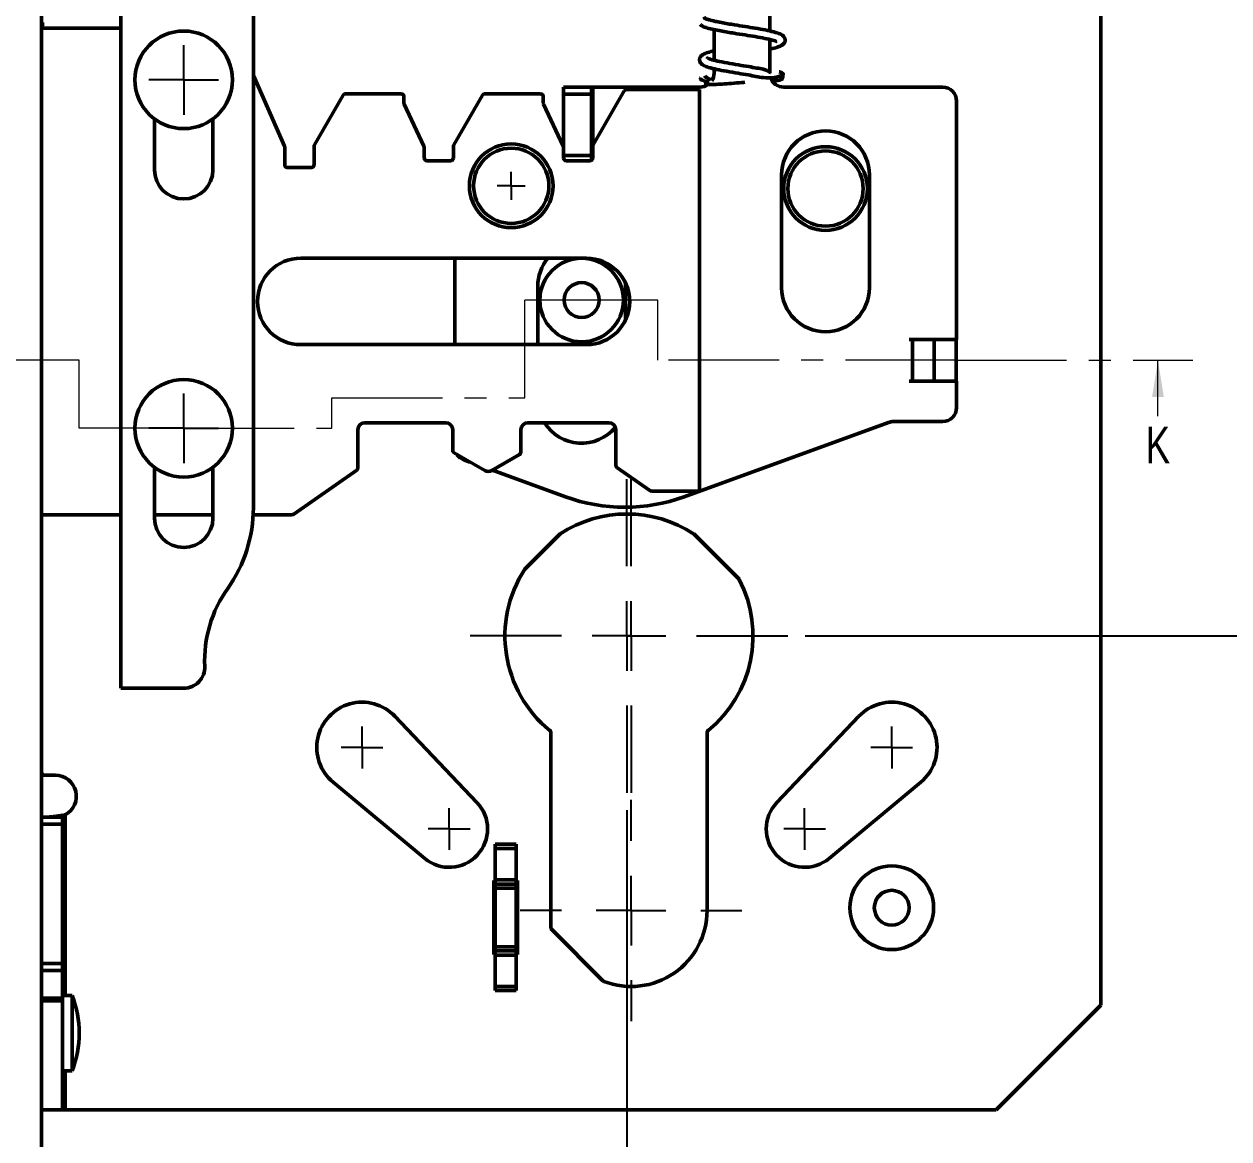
# Model space of a CAD drawing. Header units: millimetres. Extents: x 4 to 420, y 5 to 292.
# Drawn here: x 63.7 to 132.8, y 65.9 to 129.9 of the extents above; entities that cross this region are included whole.
import ezdxf

# ---------------------------------------------------------------- set-up
doc = ezdxf.new("R2010")
doc.units = ezdxf.units.MM
doc.linetypes.add('CENTER', pattern=[10.16, 6.35, -1.27, 1.27, -1.27])
doc.layers.add('FORMAT', color=7, linetype='Continuous')
doc.styles.add('SLDTEXTSTYLE0', font='TXT', dxfattribs={"width": 0.75})
doc.dimstyles.new('SLDDIMSTYLE0', dxfattribs={"dimtxt": 2.116667, "dimasz": 2.116667, "dimexe": 0, "dimexo": 0.0625, "dimgap": 0.529167, "dimtad": 1, "dimlfac": 1.25, "dimrnd": 1e-09, "dimzin": 12, "dimdsep": 46, "dimtxsty": 'SLDTEXTSTYLE0', "dimsah": 1, "dimcen": 0.09, "dimadec": 0, "dimazin": 3, "dimtfac": 1, "dimtofl": 0, "dimtmove": 0, "dimatfit": 3, "dimfxl": 1, "dimfrac": 2, "dimtolj": 1, "dimtzin": 12, "dimarcsym": 0})

# ---------------------------------------------------------------- blocks, each defined once
blk = doc.blocks.new('_D_6')
at = {"layer": 'FORMAT', "color": 7}
for p, q in [((117.012, 162.758), (142.697, 162.758)), ((141.697, 162.758), (141.697, 94.758)), ((108.497, 94.758), (142.697, 94.758))]:
    blk.add_line(p, q, dxfattribs=at)
for centre, start, end in [((140.016, 126.84), 63.43495, 116.56505), ((140.016, 130.438), 243.43495, 296.56505)]:
    blk.add_arc(centre, 3.76, start, end, dxfattribs=at)
for points in [[(141.697, 162.758), (141.372, 160.641), (142.023, 160.641)], [(141.697, 94.758), (142.023, 96.874), (141.372, 96.874)]]:
    blk.add_solid(points, dxfattribs=at)
at = {"layer": 'FORMAT', "color": 7, "insert": (138.969, 127.075), "char_height": 2.1167, "attachment_point": 1, "rotation": 90, "style": 'SLDTEXTSTYLE0'}
blk.add_mtext('85', dxfattribs=at)
blk = doc.blocks.new('_D_7')
at = {"layer": 'FORMAT', "color": 7}
for p, q in [((98.257, 84.758), (98.257, 25.203)), ((62.657, 39.758), (62.657, 25.203)), ((98.257, 26.203), (62.657, 26.203))]:
    blk.add_line(p, q, dxfattribs=at)
for centre, start, end in [((79.556, 27.885), 153.43495, 206.56505), ((77.415, 27.885), 333.43495, 26.56505)]:
    blk.add_arc(centre, 3.76, start, end, dxfattribs=at)
for points in [[(62.657, 26.203), (64.774, 25.878), (64.774, 26.529)], [(98.257, 26.203), (96.141, 26.529), (96.141, 25.878)]]:
    blk.add_solid(points, dxfattribs=at)
at = {"layer": 'FORMAT', "color": 7, "insert": (76.192, 28.932), "char_height": 2.1167, "attachment_point": 1, "style": 'SLDTEXTSTYLE0'}
blk.add_mtext('B.S.', dxfattribs=at)
blk = doc.blocks.new('SW_CENTERMARKSYMBOL_5')
at = {"layer": 'FORMAT', "color": 0}
for q in [(0, 2), (-2, 0), (0, -2), (2, 0)]:
    blk.add_line((0, 0), q, dxfattribs=at)
blk = doc.blocks.new('SW_CENTERMARKSYMBOL_6')
at = {"layer": 'FORMAT', "color": 0}
for q in [(0, 2), (-2, 0), (0, -2), (2, 0)]:
    blk.add_line((0, 0), q, dxfattribs=at)
blk = doc.blocks.new('SW_CENTERMARKSYMBOL_7')
at = {"layer": 'FORMAT', "color": 0}
for q in [(0, 0.8), (-0.8, 0), (0, -0.8), (0.8, 0)]:
    blk.add_line((0, 0), q, dxfattribs=at)
blk = doc.blocks.new('SW_CENTERMARKSYMBOL_8')
at = {"layer": 'FORMAT', "color": 0}
for q in [(0, 1.2), (-1.2, 0), (0, -1.2), (1.2, 0)]:
    blk.add_line((0, 0), q, dxfattribs=at)
blk = doc.blocks.new('SW_CENTERMARKSYMBOL_9')
at = {"layer": 'FORMAT', "color": 0}
for q in [(0, 1.2), (-1.2, 0), (0, -1.2), (1.2, 0)]:
    blk.add_line((0, 0), q, dxfattribs=at)
blk = doc.blocks.new('SW_CENTERMARKSYMBOL_10')
at = {"layer": 'FORMAT', "color": 0}
for q in [(0, 1.2), (-1.2, 0), (0, -1.2), (1.2, 0)]:
    blk.add_line((0, 0), q, dxfattribs=at)
blk = doc.blocks.new('SW_CENTERMARKSYMBOL_11')
at = {"layer": 'FORMAT', "color": 0}
for q in [(0, 1.2), (-1.2, 0), (0, -1.2), (1.2, 0)]:
    blk.add_line((0, 0), q, dxfattribs=at)
blk = doc.blocks.new('SW_CENTERMARKSYMBOL_12')
at = {"layer": 'FORMAT', "color": 0}
for p, q in [((0, 4), (0, 9)), ((0, 0), (0, 2)), ((-4, 0), (-9, 0)), ((0, 0), (-2, 0)), ((0, 0), (0, -2)), ((0, 0), (2, 0)), ((4, 0), (9, 0)), ((0, -4), (0, -9))]:
    blk.add_line(p, q, dxfattribs=at)
blk = doc.blocks.new('SW_CENTERMARKSYMBOL_13')
at = {"layer": 'FORMAT', "color": 0}
for p, q in [((0, 4), (0, 9)), ((0, 0), (0, 2)), ((-4, 0), (-9, 0)), ((0, 0), (-2, 0)), ((0, 0), (0, -2)), ((0, 0), (2, 0)), ((4, 0), (9, 0)), ((0, -4), (0, -9))]:
    blk.add_line(p, q, dxfattribs=at)
blk = doc.blocks.new('SW_CENTERMARKSYMBOL_14')
at = {"layer": 'FORMAT', "color": 0}
for p, q in [((0, 4), (0, 6.36)), ((0, 0), (0, 2)), ((-4, 0), (-6.36, 0)), ((0, 0), (-2, 0)), ((0, 0), (0, -2)), ((0, 0), (2, 0)), ((4, 0), (6.36, 0)), ((0, -4), (0, -6.36))]:
    blk.add_line(p, q, dxfattribs=at)

msp = doc.modelspace()

# ---------------------------------------------------------------- linework, layer by layer
at = {"color": 7, "linetype": 'Continuous', "lineweight": 50}
for p, q in [((64.6573, 40.7577), (64.6573, 232.7577)), ((125.4573, 73.5577), (125.4573, 199.9577)), ((69.2173, 141.8889), (69.2173, 91.762)), ((76.8173, 102.1129), (76.8173, 139.8557)), ((106.4573, 129.4806), (106.4573, 131.2735)), ((69.2173, 129.6377), (64.6573, 129.6377)), ((103.2573, 127.807), (103.2573, 129.5608)), ((106.4573, 127.0634), (106.4573, 128.992)), ((106.5886, 128.9618), (106.4573, 128.9285)), ((103.2573, 127.0634), (103.2573, 127.3168)), ((78.6037, 122.8685), (76.8173, 126.9196)), ((85.2973, 125.8777), (82.1049, 125.8777)), ((93.2973, 125.8777), (90.1049, 125.8777)), ((94.6173, 126.2634), (94.6173, 125.8634)), ((94.6173, 126.2634), (96.2173, 126.2634)), ((94.6173, 122.8021), (94.6173, 125.8634)), ((94.6173, 125.8634), (96.2173, 125.8634)), ((96.2173, 126.2634), (96.2173, 125.8634)), ((96.2973, 126.2634), (96.2173, 126.2634)), ((96.2173, 122.3434), (96.2173, 125.8634)), ((102.4573, 126.2634), (96.2973, 126.2634)), ((98.1049, 126.0377), (96.3188, 122.9441)), ((102.4173, 126.1177), (98.2434, 126.1177)), ((102.4173, 103.0777), (102.4173, 126.1177)), ((116.3773, 126.2634), (107.2573, 126.2634)), ((81.9663, 125.7977), (80.3188, 122.9441)), ((85.4573, 125.3533), (85.4573, 125.7177)), ((86.6023, 122.8699), (85.4724, 125.2855)), ((89.9663, 125.7977), (88.3188, 122.9441)), ((93.4573, 125.3533), (93.4573, 125.7177)), ((94.6023, 122.8699), (93.4724, 125.2855)), ((117.1773, 111.7834), (117.1773, 125.4634)), ((71.1373, 124.4377), (71.1373, 121.522)), ((74.4973, 121.522), (74.4973, 124.4377)), ((78.6173, 121.7977), (78.6173, 122.804)), ((80.2973, 122.8641), (80.2973, 121.7977)), ((86.6173, 122.1977), (86.6173, 122.8021)), ((88.2973, 122.8641), (88.2973, 122.1977)), ((94.6173, 122.1977), (94.6173, 122.8021)), ((96.2973, 122.8641), (96.2973, 122.1977)), ((88.1373, 122.0377), (86.7773, 122.0377)), ((94.6173, 122.3434), (96.2173, 122.3434)), ((96.1373, 122.0377), (94.7773, 122.0377)), ((96.2173, 122.3434), (96.2173, 122.0591)), ((80.1373, 121.6377), (78.7773, 121.6377)), ((107.1373, 121.2234), (107.1373, 114.7434)), ((112.1773, 121.2234), (112.1773, 114.7434)), ((95.9373, 116.4377), (79.5373, 116.4377)), ((88.3773, 111.4777), (88.3773, 116.4377)), ((93.1373, 114.8234), (93.1373, 111.4777)), ((98.1773, 114.8234), (98.1679, 115.0418)), ((98.1773, 114.8234), (98.1773, 112.8934)), ((79.5373, 111.4777), (95.9373, 111.4777)), ((117.1773, 111.7834), (114.4573, 111.7834)), ((114.4573, 111.7834), (114.4573, 111.7754)), ((114.4573, 111.7754), (114.6471, 111.7754)), ((114.6471, 109.3914), (114.6471, 111.7754)), ((114.6471, 111.7754), (115.8916, 111.7754)), ((115.8916, 109.3914), (115.8916, 111.7754)), ((115.8916, 111.7754), (117.1476, 111.7754)), ((117.1476, 109.3914), (117.1476, 111.7754)), ((114.4573, 109.3914), (114.4573, 109.3834)), ((114.4573, 109.3914), (114.6471, 109.3914)), ((114.4573, 109.3834), (117.1773, 109.3834)), ((114.6471, 109.3914), (115.8916, 109.3914)), ((115.8916, 109.3914), (117.1476, 109.3914)), ((117.1773, 107.8634), (117.1773, 109.3834)), ((82.8173, 104.4098), (82.8173, 106.5977)), ((83.2173, 106.9977), (87.8573, 106.9977)), ((88.2573, 106.5977), (88.2573, 105.401)), ((92.1773, 105.3181), (92.1773, 106.5977)), ((92.5773, 106.9977), (97.2173, 106.9977)), ((97.6173, 106.5977), (97.6173, 104.5563)), ((113.2791, 107.0151), (101.5449, 102.7442)), ((116.3773, 107.0634), (113.5527, 107.0634)), ((88.3376, 105.2623), (90.0981, 104.2509)), ((90.4981, 104.2517), (92.0976, 105.1797)), ((71.1373, 104.4377), (71.1373, 101.522)), ((74.4973, 101.522), (74.4973, 104.4377)), ((89.2472, 104.7397), (88.9037, 104.8647)), ((97.6856, 104.4252), (99.5688, 103.1066)), ((79.1329, 101.7466), (82.7491, 104.2788)), ((94.7298, 102.7442), (90.5327, 104.2718)), ((99.6605, 103.0777), (102.4173, 103.0777)), ((64.6573, 101.7177), (69.2173, 101.7177)), ((71.1373, 101.7177), (74.4973, 101.7177)), ((76.8076, 101.7177), (79.0411, 101.7177)), ((94.4057, 100.5987), (92.4163, 98.6094)), ((104.6766, 98.0311), (102.109, 100.5987)), ((69.2173, 91.762), (72.8251, 91.762)), ((89.652, 85.1933), (84.9419, 90.1489)), ((111.5728, 90.1489), (106.8627, 85.1933)), ((93.8973, 89.2048), (93.8974, 78.0131)), ((102.8573, 78.9977), (102.8573, 89.2048)), ((64.8173, 86.7577), (65.4573, 86.7577)), ((81.3945, 86.359), (86.6503, 81.9864)), ((109.8644, 81.9864), (115.1202, 86.359)), ((64.6573, 84.3577), (65.8573, 84.3577)), ((64.6573, 83.9577), (65.8573, 83.9577)), ((65.8573, 84.3577), (65.8573, 83.9577)), ((65.8573, 84.3577), (65.8902, 84.3577)), ((65.8573, 83.9577), (65.8573, 75.9577)), ((90.6973, 82.7977), (91.8973, 82.7977)), ((90.6973, 82.5577), (90.6973, 82.7977)), ((90.6973, 82.5577), (91.8973, 82.5577)), ((90.6973, 80.7577), (90.6973, 82.5577)), ((91.8973, 82.5577), (91.8973, 82.7977)), ((91.8973, 80.7577), (91.8973, 82.5577)), ((90.6973, 80.7177), (90.6173, 80.7177)), ((90.6173, 80.7177), (90.6173, 76.4777)), ((90.6973, 80.7577), (91.8973, 80.7577)), ((90.6973, 80.5177), (90.6973, 80.7577)), ((90.6973, 80.5177), (91.8973, 80.5177)), ((90.6973, 80.2777), (90.6973, 80.5177)), ((90.6973, 80.2777), (91.8973, 80.2777)), ((90.6973, 76.9177), (90.6973, 80.2777)), ((91.8973, 80.5177), (91.8973, 80.7577)), ((91.9773, 80.7177), (91.8973, 80.7177)), ((91.8973, 80.2777), (91.8973, 80.5177)), ((91.8973, 76.9177), (91.8973, 80.2777)), ((91.9773, 76.4777), (91.9773, 80.7177)), ((93.9442, 77.9), (96.8817, 74.9625)), ((90.6973, 76.9177), (91.8973, 76.9177)), ((90.6973, 76.6777), (90.6973, 76.9177)), ((91.8973, 76.6777), (91.8973, 76.9177)), ((90.6173, 76.4777), (90.6973, 76.4777)), ((90.6973, 76.6777), (91.8973, 76.6777)), ((90.6973, 76.4377), (90.6973, 76.6777)), ((90.6973, 76.4377), (91.8973, 76.4377)), ((90.6973, 74.6377), (90.6973, 76.4377)), ((91.8973, 76.4377), (91.8973, 76.6777)), ((91.8973, 76.4777), (91.9773, 76.4777)), ((91.8973, 74.6377), (91.8973, 76.4377)), ((64.6573, 75.9577), (65.8573, 75.9577)), ((64.6573, 75.5577), (65.8573, 75.5577)), ((65.8573, 75.9577), (65.8573, 75.5577)), ((65.8573, 75.5577), (65.8573, 73.9689)), ((66.4173, 74.1177), (65.8573, 74.1177)), ((66.4173, 74.1177), (66.4173, 72.8987)), ((90.6973, 74.6377), (91.8973, 74.6377)), ((90.6973, 74.3977), (90.6973, 74.6377)), ((90.6973, 74.3977), (91.8973, 74.3977)), ((91.8973, 74.3977), (91.8973, 74.6377)), ((64.6573, 73.9689), (65.8573, 73.9689)), ((64.6573, 73.8111), (65.8573, 73.8111)), ((65.8573, 73.9689), (65.8573, 73.8111)), ((65.8573, 73.8111), (65.8573, 67.5577)), ((119.4573, 67.5577), (125.4573, 73.5577)), ((66.4173, 72.8987), (66.4173, 69.7977)), ((65.8573, 69.7977), (66.4173, 69.7977)), ((64.6573, 67.5577), (65.8573, 67.5577)), ((66.0173, 67.5577), (65.8573, 67.5577)), ((66.0173, 67.5577), (119.4573, 67.5577))]:
    msp.add_line(p, q, dxfattribs=at)
at = {"color": 8, "linetype": 'Continuous', "lineweight": 50}
for p, q in [((96.2973, 122.8641), (96.2973, 126.2634)), ((66.0173, 74.1177), (66.0173, 84.4964)), ((66.0173, 67.5577), (66.0173, 69.7977))]:
    msp.add_line(p, q, dxfattribs=at)
at = {"color": 7, "linetype": 'CENTER', "lineweight": 18}
for p, q in [((95.6573, 114.0377), (92.4034, 114.0377)), ((92.4034, 108.4282), (92.4034, 114.0377)), ((100.0385, 114.0377), (95.6573, 114.0377)), ((100.0385, 110.5834), (100.0385, 114.0377)), ((66.8127, 110.5834), (39.9412, 110.5834)), ((66.8127, 106.6777), (66.8127, 110.5834)), ((117.1476, 110.5834), (100.0385, 110.5834)), ((117.1476, 110.5834), (130.7383, 110.5834)), ((81.3139, 108.4282), (92.4034, 108.4282)), ((81.3139, 106.6777), (81.3139, 108.4282)), ((72.8173, 106.6777), (66.8127, 106.6777)), ((72.8173, 106.6777), (81.3139, 106.6777))]:
    msp.add_line(p, q, dxfattribs=at)
at = {"color": 7, "linetype": 'Continuous', "lineweight": 18}
msp.add_line((128.7383, 107.366), (128.7383, 110.5834), dxfattribs=at)
at = {"color": 7, "linetype": 'Continuous', "lineweight": 50}
for centre, radius in [((72.8173, 126.6777), 2.8), ((91.6173, 120.5977), 2.4), ((91.6173, 120.5977), 2.16), ((109.6573, 120.4377), 2.4), ((109.6573, 120.4377), 2.16), ((95.6573, 114.0377), 2.4), ((95.6573, 114.0377), 1), ((72.8173, 106.6777), 2.8), ((113.4573, 79.1577), 2.4), ((113.4573, 79.1577), 1)]:
    msp.add_circle(centre, radius, dxfattribs=at)
for centre, radius, start, end in [((64.8173, 129.7177), 0.16, 90, 180), ((102.4573, 127.0634), 0.8, 326.392934, 0), ((107.2573, 127.0634), 0.8, 199.120329, 270), ((82.1049, 125.7177), 0.16, 90, 150), ((85.2973, 125.7177), 0.16, 0, 90), ((90.1049, 125.7177), 0.16, 90, 150), ((93.2973, 125.7177), 0.16, 0, 90), ((98.2434, 125.9577), 0.16, 90, 150), ((102.4573, 127.0634), 0.8, 270, 302.967659), ((116.3773, 125.4634), 0.8, 0, 90), ((85.6173, 125.3533), 0.16, 180, 205.067463), ((93.6173, 125.3533), 0.16, 180, 205.067463), ((109.6573, 121.2234), 2.52, 0, 180), ((78.4573, 122.804), 0.16, 0, 23.79603), ((80.4573, 122.8641), 0.16, 150, 180), ((86.4573, 122.8021), 0.16, 0, 25.067463), ((88.4573, 122.8641), 0.16, 150, 180), ((94.4573, 122.8021), 0.16, 0, 25.067463), ((96.4573, 122.8641), 0.16, 150, 180), ((78.7773, 121.7977), 0.16, 180, 270), ((80.1373, 121.7977), 0.16, 270, 0), ((86.7773, 122.1977), 0.16, 180, 270), ((88.1373, 122.1977), 0.16, 270, 360), ((94.7773, 122.1977), 0.16, 180, 270), ((96.1373, 122.1977), 0.16, 270, 0), ((72.8173, 121.522), 1.68, 180, 0), ((79.5373, 113.9577), 2.48, 90, 270), ((95.6573, 114.8234), 2.52, 140.162599, 180), ((95.9373, 113.9577), 2.48, 270, 90), ((109.6573, 114.7434), 2.52, 180, 0), ((116.3773, 107.8634), 0.8, 270, 0), ((83.2173, 106.5977), 0.4, 90, 180), ((87.8573, 106.5977), 0.4, 0, 90), ((92.5773, 106.5977), 0.4, 90, 180), ((95.6573, 108.3434), 2.52, 212.275584, 320.232773), ((97.2173, 106.5977), 0.4, 0, 90), ((113.5527, 106.2634), 0.8, 90, 110), ((88.4173, 105.401), 0.16, 180, 240.121583), ((89.1773, 105.6165), 0.8, 215.186342, 250), ((92.0173, 105.3181), 0.16, 300.121583, 0), ((97.7773, 104.5563), 0.16, 180, 235), ((82.6573, 104.4098), 0.16, 305, 0), ((90.2973, 104.5977), 0.4, 240.121583, 300.121583), ((99.6605, 103.2377), 0.16, 235, 270), ((98.1373, 112.1062), 9.9629, 250, 290), ((68.8173, 102.1129), 8, 324.665498, 0), ((79.0411, 101.8777), 0.16, 270, 305), ((98.2573, 94.7577), 7, 56.867836, 123.132164), ((72.8173, 101.522), 1.68, 180, 0), ((94.5188, 100.4856), 0.16, 123.132164, 135), ((101.9959, 100.4856), 0.16, 45, 56.867836), ((98.2573, 94.7577), 7, 146.867836, 230.855015), ((92.5294, 98.4963), 0.16, 135, 146.867836), ((98.4973, 94.7577), 7, 309.144985, 27.518468), ((104.5635, 97.918), 0.16, 27.518468, 45), ((81.2173, 93.322), 7.2, 144.665498, 182.456286), ((72.8251, 92.962), 1.2, 270, 2.456286), ((83.0573, 88.3577), 2.6, 43.545025, 230.241747), ((113.4573, 88.3577), 2.6, 309.758253, 136.454975), ((93.7373, 89.2048), 0.16, 0.000022, 50.855015), ((103.0173, 89.2048), 0.16, 129.144985, 180), ((64.8173, 86.9177), 0.16, 180, 270), ((65.4573, 85.5577), 1.2, 297.818141, 90), ((88.0573, 83.6777), 2.2, 230.241747, 43.545025), ((108.4573, 83.6777), 2.2, 136.454975, 309.758253), ((98.4973, 78.9977), 4.36, 249.037841, 0), ((94.0574, 78.0131), 0.16, 180.000022, 224.999904), ((96.9948, 75.0757), 0.16, 224.999904, 249.037841), ((60.7853, 71.9577), 6.032, 339.017046, 20.982954)]:
    msp.add_arc(centre, radius, start, end, dxfattribs=at)
for points, knots in [([(106.4573, 128.4391), (106.5121, 128.4505), (106.7138, 128.4924), (106.945, 128.5649), (107.1685, 128.661), (107.3168, 128.7941), (107.3547, 128.9857), (107.2741, 129.1895), (107.0469, 129.3243), (106.698, 129.4329), (106.2203, 129.5378), (105.6458, 129.6393), (105.04, 129.7368), (104.3622, 129.8436), (103.7631, 129.9443), (103.2892, 130.0386), (102.9584, 130.1203), (102.7152, 130.2079), (102.6843, 130.2665), (102.6682, 130.2969)], [0, 0, 0, 0, 0.0231302, 0.0851684, 0.1388656, 0.1941304, 0.2243436, 0.2557256, 0.3206872, 0.3916193, 0.4653582, 0.5349588, 0.6006166, 0.6682626, 0.7569559, 0.8098381, 0.8680564, 0.931497, 1, 1, 1, 1]), ([(102.4617, 129.8638), (102.4948, 129.8261), (102.5577, 129.7543), (102.8526, 129.6541), (103.2244, 129.5649), (103.7318, 129.4657), (104.3497, 129.3631), (105.0337, 129.2555), (105.6384, 129.1574), (106.193, 129.058), (106.5675, 128.9716), (106.7679, 128.9112), (106.8528, 128.8763), (106.8632, 128.8787), (106.8676, 128.8798)], [0, 0, 0, 0, 0.1041626, 0.1986361, 0.2838374, 0.3600793, 0.4859159, 0.5807484, 0.6728976, 0.7700301, 0.8716671, 0.9208651, 0.9662948, 1, 1, 1, 1]), ([(103.2573, 128.3418), (103.1348, 128.3124), (102.8681, 128.2483), (102.627, 128.146), (102.4607, 128.0143), (102.4138, 127.821), (102.4667, 127.6329), (102.6357, 127.5033), (102.9317, 127.3912), (103.3908, 127.2778), (103.9763, 127.1668), (104.6101, 127.0586), (105.3461, 126.9435), (106.0149, 126.791), (106.6095, 126.7736), (106.9645, 126.8625), (107.1785, 126.9199), (107.2774, 127.0123), (107.1746, 127.0532), (107.1234, 127.0736)], [0, 0, 0, 0, 0.0541322, 0.1178564, 0.1717785, 0.1956573, 0.2198492, 0.2752945, 0.3414196, 0.4107803, 0.4813869, 0.5518556, 0.6128389, 0.7096452, 0.782655, 0.8154093, 0.8725444, 0.9364788, 1, 1, 1, 1]), ([(106.5095, 127.0781), (106.4839, 127.0984), (106.3822, 127.1795), (106.1586, 127.2781), (105.7056, 127.3566), (105.2168, 127.4428), (104.6322, 127.5385), (103.9949, 127.6466), (103.4275, 127.757), (103.0888, 127.8454), (102.927, 127.9019), (102.8728, 127.9326), (102.8758, 127.9271), (102.8766, 127.9257)], [0, 0, 0, 0, 0.042897, 0.1707942, 0.2578458, 0.3524827, 0.4674464, 0.6001843, 0.7334595, 0.8629653, 0.9254511, 0.9808048, 1, 1, 1, 1]), ([(103.1687, 127.8299), (103.1802, 127.8341), (103.1999, 127.8415), (103.2405, 127.85), (103.2573, 127.8536)], [0, 0, 0, 0, 0.5834125, 1, 1, 1, 1]), ([(102.5032, 126.7911), (102.4886, 126.7736), (102.459, 126.7381), (102.5536, 126.6604), (102.7188, 126.6), (102.9518, 126.5855), (102.9815, 126.5837)], [0, 0, 0, 0, 0.2246326, 0.4562461, 0.9307081, 1, 1, 1, 1]), ([(103.0676, 126.6895), (103.0053, 126.7207), (102.8306, 126.8083), (102.7314, 126.8693), (102.7301, 126.8825), (102.7296, 126.8875)], [0, 0, 0, 0, 0.2538004, 0.7127793, 1, 1, 1, 1]), ([(106.6111, 126.6195), (106.6944, 126.6249), (106.8641, 126.6358), (106.9454, 126.6469), (106.9868, 126.6526)], [0, 0, 0, 0, 0.4911858, 1, 1, 1, 1]), ([(106.9514, 126.6487), (106.9764, 126.6489), (107.0032, 126.6491), (107.0268, 126.6608), (107.0283, 126.6616)], [0, 0, 0, 0, 0.93559481, 1, 1, 1, 1]), ([(107.2112, 126.8928), (107.2107, 126.9129), (107.2098, 126.9525), (107.1911, 127.0069), (107.1633, 127.0525), (107.1201, 127.0966), (107.0617, 127.1299), (107.0153, 127.1348), (106.9946, 127.137)], [0, 0, 0, 0, 0.1555901, 0.3068045, 0.4500183, 0.5828177, 0.8128908, 1, 1, 1, 1]), ([(106.997, 126.6573), (107.0178, 126.6587), (107.0643, 126.6619), (107.1226, 126.6935), (107.1653, 126.7364), (107.1927, 126.7808), (107.2101, 126.8343), (107.213, 126.8926), (107.2069, 126.9384), (107.1957, 126.9616), (107.1933, 126.9667)], [0, 0, 0, 0, 0.1561351, 0.3480259, 0.45876, 0.57816, 0.7042129, 0.8339067, 0.9636051, 1, 1, 1, 1]), ([(102.6821, 126.4196), (102.6952, 126.4149), (102.7218, 126.4053), (102.9342, 126.4022), (103.2618, 126.4113), (103.7114, 126.4354), (104.2577, 126.4742), (104.7145, 126.5117), (104.9676, 126.5332), (105.023, 126.5378)], [0, 0, 0, 0, 0.1503875, 0.3051395, 0.4632426, 0.6243593, 0.788035, 0.9536128, 1, 1, 1, 1]), ([(64.937, 84.3577), (64.9586, 84.3587), (65.0019, 84.3607), (65.0744, 84.3657), (65.152, 84.372), (65.2348, 84.3798), (65.3221, 84.3892), (65.4136, 84.4), (65.5087, 84.4123), (65.6067, 84.4261), (65.7072, 84.4413), (65.8096, 84.4581), (65.9132, 84.4763), (65.9826, 84.4897), (66.0173, 84.4964)], [0, 0, 0, 0, 0.0825942, 0.1652669, 0.2480351, 0.3309156, 0.4139252, 0.4970807, 0.5803986, 0.6638955, 0.7475878, 0.8314919, 0.915624, 1, 1, 1, 1]), ([(65.8902, 84.3577), (65.9051, 84.3629), (65.9244, 84.3771), (65.9683, 84.4233), (65.9928, 84.4554), (66.0173, 84.4964)], [0, 0, 0, 0, 0.5, 0.5, 1, 1, 1, 1])]:
    msp.add_open_spline(points, degree=3, knots=knots, dxfattribs=at)
at = {"color": 7, "linetype": 'Continuous', "lineweight": 18}
msp.add_solid([(128.7383, 110.5834), (128.3997, 108.4667), (129.077, 108.4667)], dxfattribs=at)

# ---------------------------------------------------------------- block references
at = {"layer": 'FORMAT'}
for name, p in [('SW_CENTERMARKSYMBOL_5', (72.8173, 126.6777)), ('SW_CENTERMARKSYMBOL_7', (91.6173, 120.5977)), ('SW_CENTERMARKSYMBOL_6', (72.8173, 106.6777))]:
    msp.add_blockref(name, p, dxfattribs=at)
at = {"layer": 'FORMAT', "color": 7}
for name, p in [('SW_CENTERMARKSYMBOL_12', (98.2573, 94.7577)), ('SW_CENTERMARKSYMBOL_13', (98.4973, 94.7577)), ('SW_CENTERMARKSYMBOL_8', (83.0573, 88.3577)), ('SW_CENTERMARKSYMBOL_11', (113.4573, 88.3577)), ('SW_CENTERMARKSYMBOL_14', (98.4973, 78.9977)), ('SW_CENTERMARKSYMBOL_9', (88.0573, 83.6777)), ('SW_CENTERMARKSYMBOL_10', (108.4573, 83.6777))]:
    msp.add_blockref(name, p, dxfattribs=at)

# ---------------------------------------------------------------- texts
at = {"color": 7, "linetype": 'Continuous', "insert": (128.026, 106.7786), "char_height": 2.1167, "attachment_point": 1, "style": 'SLDTEXTSTYLE0'}
msp.add_mtext('K', dxfattribs=at)

# ---------------------------------------------------------------- dimensions: what is measured, and where the dimension line sits
at = {"layer": 'FORMAT', "color": 7}
dim = msp.add_linear_dim(base=(141.6973, 94.7577), p1=(98.2573, 162.7577), p2=(107.4973, 94.7577), angle=90, text='(<>)', dimstyle='SLDDIMSTYLE0', dxfattribs=at)
dim.commit()
dim.dimension.update_dxf_attribs({"geometry": '_D_6', "text_midpoint": (141.6973, 128.6391), "dimtype": 160})
dim = msp.add_linear_dim(base=(62.6573, 26.2032), p1=(98.2573, 85.7577), p2=(62.6573, 40.7577), text='(B.S.)', dimstyle='SLDDIMSTYLE0', dxfattribs=at)
dim.commit()
dim.dimension.update_dxf_attribs({"geometry": '_D_7', "text_midpoint": (78.4855, 26.2032), "dimtype": 160})

doc.saveas('drawing.dxf')
